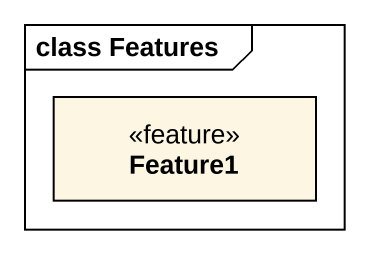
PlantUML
@startuml
mainframe class Features
hide circle
hide empty members
class Feature1 <<feature>>
@enduml
